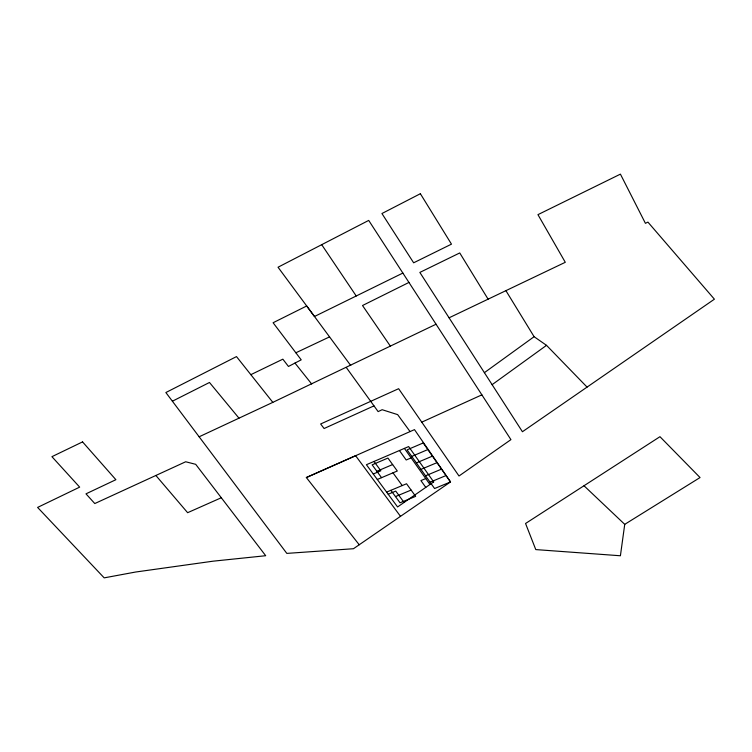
<?xml version="1.0" encoding="UTF-8"?>
<svg xmlns="http://www.w3.org/2000/svg" width="752" height="752" viewBox="0 0 752 752"><rect width="100%" height="100%" fill="white"/><g stroke="black" fill="none" stroke-linecap="round" stroke-linejoin="round"><path stroke-width="1.13" d="M624.733 524.351L620.409 555.766L535.781 549.59L525.554 523.486L659.965 436.696L700.046 477.548L624.733 524.351L584.041 485.792M484.391 372.663L534.099 336.699L546.525 345.337L587.068 387.101M492.118 384.667L546.525 345.337M359.221 544.758L450.514 481.929L414.484 429.618L306.346 477.539L359.221 544.758L353.459 548.725L286.822 553.397L165.863 392.535L236.495 356.589L272.826 402.358L436.057 324.234M172.387 401.211L209.479 382.477L238.986 418.168M373.988 405.873L324.112 428.518L320.634 423.987L398.626 388.699L459.002 475.997L510.928 439.638L408.947 282.442L362.52 305.519L390.467 346.287M402.865 273.07L314.477 316.498L278.033 267.223L368.706 220.411L408.947 282.442M250.848 374.665L282.855 359.174L288.458 366.459L301.214 359.841L273.098 322.74L306.694 305.979L350.733 365.51M449.076 317.805L565.288 262.298L537.943 214.649L620.419 174.135L645.423 223.325L647.923 222.113L714.4 299.193L522.424 431.733L419.851 272.421L459.745 252.945L488.104 299.174M295.865 352.782L329.555 336.877M199.139 436.79L272.826 402.358M421.562 422.257L481.872 394.856M221.295 497.749L187.633 512.695L155.871 475.471M306.346 477.539L355.602 455.703L400.506 516.351M376.865 471.278L392.629 464.557M411.748 456.417L427.85 449.555M373.265 474.004L380.85 470.78L374.017 461.446M411.128 457.893L406.193 459.989L399.425 450.533M377.297 479.475L397.3 471.006L387.929 458.071L372.137 464.839L381.565 477.67M416.373 462.922L432.447 456.116M420.97 469.389L437.015 462.64M386.613 492.099L406.541 483.762L415.649 496.348L400.045 502.797L390.871 490.313M425.538 475.809L441.546 469.116M388.201 494.243L395.74 491.094L404.068 502.449M425.764 478.554L420.913 480.584L425.782 487.39M395.467 496.574L411.109 490.078M430.069 482.192L446.049 475.546M294.981 363.075L311.685 383.999M410.066 431.573L397.648 414.625L382.148 409.708L378.124 411.607L346.381 367.615M392.986 472.829L402.245 485.557M404.407 448.399L429.956 484.485M321.715 244.682L356.222 295.987M505.917 290.667L534.099 336.699M433.688 481.9L397.582 506.951L366.403 464.717L408.646 446.575L433.688 481.9M420.368 193.715L381.931 213.53L413.647 262.805L451.473 244.146L420.368 193.715M82.56 441.894L51.926 456.671L79.665 487.127L37.6 507.421L104.18 577.865L135.614 572.028L213.023 561.189L265.7 555.719L195.699 464.322L185.678 461.766L94.79 503.549L85.982 493.838L115.883 479.701L82.56 441.894M423.226 442.947L407.086 449.856L434.581 488.527L450.514 481.938L423.226 442.947"/></g></svg>
